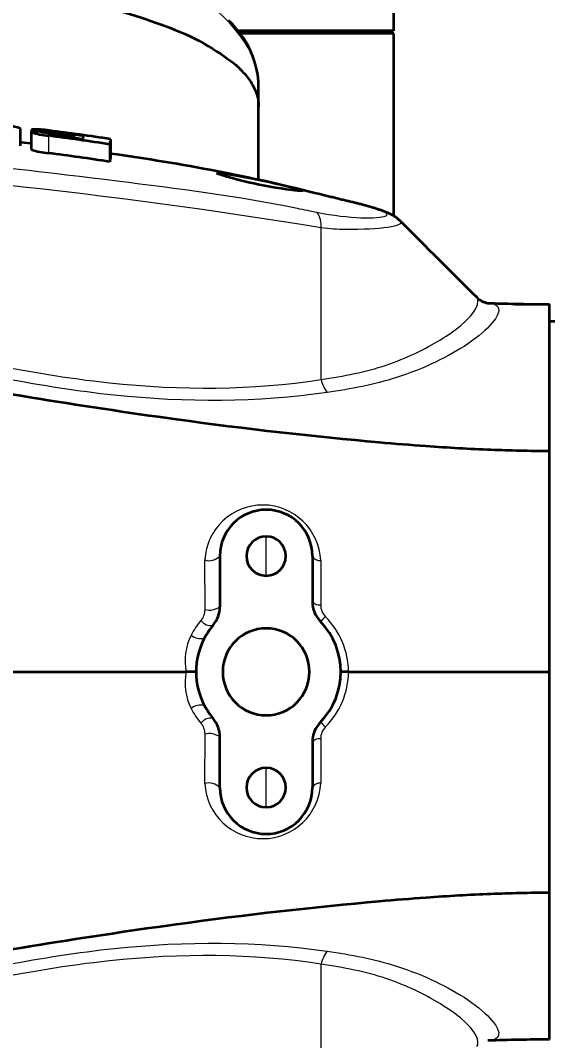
# Model space of a CAD drawing. Header units: millimetres. Extents: x 116 to 5831, y 100 to 4110.
# Drawn here: x 4479.6 to 4571.1, y 2697.7 to 2874 of the extents above; entities that cross this region are included whole.
import ezdxf

# ---------------------------------------------------------------- set-up
doc = ezdxf.new("R2010")
doc.units = ezdxf.units.MM
doc.header["$MEASUREMENT"] = 0
doc.layers.get('0').update_dxf_attribs({"lineweight": 18})
doc.layers.add('图层0000', color=7, linetype='Continuous', lineweight=25)
doc.layers.add('图层1', color=7, linetype='Continuous', lineweight=35)
doc.dimstyles.new('线性样式 (GB)', dxfattribs={"dimtxt": 2, "dimasz": 2, "dimexe": 1, "dimexo": 0.5, "dimgap": 0.5, "dimtad": 1, "dimdsep": 46, "dimcen": -2.1272670180000004, "dimclrd": 7, "dimclre": 7, "dimclrt": 7, "dimadec": 0, "dimazin": 0, "dimtfac": 0.7, "dimtmove": 0, "dimatfit": 1, "dimfxl": 1, "dimfrac": 2, "dimtolj": 1, "dimtzin": 0, "dimlwd": 18, "dimlwe": 18, "dimarcsym": 0})

# ---------------------------------------------------------------- blocks, each defined once
blk = doc.blocks.new('DimBlk384')
at = {"layer": '图层0000', "color": 7, "linetype": 'Continuous', "lineweight": 18}
blk.add_line((5631.997803654216, 3205.780008773143), (5262.483518123627, 3087.4575106832554), dxfattribs=at)
at = {"layer": '图层0000', "color": 7, "linetype": 'Continuous', "lineweight": -3}
blk.add_solid([(5635.266332677156, 3195.57258257656), (5670.092436838799, 3217.9783251541876), (5628.729274631276, 3215.9874349697266)], dxfattribs=at)
at = {"layer": '图层0000', "color": 7, "linetype": 'Continuous', "lineweight": 18, "char_height": 40, "attachment_point": 8, "line_spacing_factor": 1.2}
for s, insert in [('\\T1.375000;\\W1;\\FSimSun|b0|i0;R', (5060.249381065369, 3029.732666257769)), ('\\T1.500000;\\W1;\\FSimSun|b0|i0;1470', (5168.061878681183, 3029.4341590441763))]:
    blk.add_mtext(s, dxfattribs=dict(at, insert=insert))
blk = doc.blocks.new('ViewBlk17')
at = {"layer": '图层0000', "linetype": 'Continuous', "lineweight": -3}
h = blk.add_hatch(dxfattribs=at)
h.set_pattern_fill('ANSI31', color=256, scale=63.49999999999999, style=0, pattern_type=2)
h.set_pattern_definition([(45, (0, 0), (-44.90128060534577, 44.90128060534577), [])])
edge = h.paths.add_edge_path(flags=16)
edge.add_arc((4270.114667305365, 2769.690198150795), 1470.0000000000055, 331.97909730321385, 388.02090269678615)
edge.add_spline(control_points=[(5567.795771086701, 3460.286862556928), (4860.443894958458, 3434.6630732931035), (4133.051421422799, 3900.3422680730328), (3795.884771607079, 2896.7597157298487)], knot_values=[0, 0, 0, 0, 1, 1, 1, 1], degree=3, periodic=0)
edge.add_line((3795.884771607079, 2896.7597157298487), (3896.5911502793833, 2869.7755228919414))
edge.add_arc((4270.114667305364, 2769.6901981507963), 386.69999999999965, 194.99999999999994, 525.0000000000003)
edge.add_line((3896.5911502793833, 2669.6048734096503), (3795.884771607079, 2642.620680571744))
edge.add_spline(control_points=[(3795.884771607079, 2642.620680571744), (4133.051421422799, 1639.03812822856), (4860.443894958458, 2104.7173230084895), (5567.795771086701, 2079.0935337446635)], knot_values=[0, 0, 0, 0, 1, 1, 1, 1], degree=3, periodic=0)
at = {"layer": '图层0000', "color": 251, "linetype": 'Continuous', "lineweight": 18}
for p, q in [((4484.47489230564, 2854.057843716061), (4484.47489230564, 2851.0578437160616)), ((4485.742265323192, 2854.4887989471235), (4485.742265323192, 2854.6683593749876)), ((4495.154889207703, 2853.0736377312505), (4495.154889207703, 2850.0736377312505)), ((4531.6146673469875, 2811.912958859636), (4531.614667346987, 2838.1276520957495)), ((4522.114667345805, 2781.4401981507954), (4522.114667345805, 2784.8401981507955)), ((4522.114667345805, 2778.0401981507953), (4522.114667345805, 2781.4401981507954)), ((4511.549957547701, 2772.194448226351), (4511.508282321852, 2780.758104489746)), ((4531.553081453971, 2780.6523431177743), (4531.543932007434, 2772.996667598854)), ((4511.508282321853, 2742.12229181184), (4511.549957547701, 2750.685948075238)), ((4531.543932007434, 2749.8837287027386), (4531.553081453971, 2742.2280531838223)), ((4522.114667345806, 2741.4401981507954), (4522.114667345806, 2744.8401981507955)), ((4522.114667345806, 2738.0401981507953), (4522.114667345806, 2741.4401981507954)), ((4531.614667346989, 2684.752744205843), (4531.614667346988, 2710.967437441957))]:
    blk.add_line(p, q, dxfattribs=at)
at = {"layer": '图层0000', "color": 7}
blk.add_arc((4270.1146673053645, 2769.6901981507954), 386.69999999999993, 194.99999999999977, 165.00000000000017, dxfattribs=at)
at = {"layer": '图层0000', "color": 251, "linetype": 'Continuous', "lineweight": 18}
for centre, radius, start, end in [((4375.783839807609, 1892.1910583691863), 958.6862292547125, 80.64528075721097, 87.26846541499793), ((4527.818629819507, 2838.550239097456), 3.819486966078134, 353.6478055717758, 36.65368988793386), ((4538.792305508189, 2813.874066601986), 7.440727998674075, 195.2816405637252, 214.22924550039104), ((4521.528129507084, 2780.221474774684), 10.03420694756011, 2.4610345863038914, 176.93435730771733), ((4512.271633605093, 2783.161967872099), 2.5221547023638573, 252.38265759175343, 316.94828088166815), ((4531.400792532995, 2782.0813126238095), 1.4370615034252687, 206.4955794313678, 276.083196152733), ((4508.65477167539, 2772.181767110483), 2.89521364426345, 319.436897996817, 0.2509579019803694), ((4512.300516303122, 2775.1652625779748), 3.0641599757761524, 255.8212605475459, 306.3029687975045), ((4531.331279641972, 2774.5107207321894), 1.5289139671994163, 217.27514647037367, 277.99503000188315), ((4534.442406224606, 2772.9972583527638), 2.8984742773750445, 180.01167776656223, 224.57685461615722), ((4521.488113704642, 2761.221032346549), 13.981766109165235, 139.51298802543616, 151.94020546704772), ((4512.54438702136, 2771.536157250793), 2.0945247243905736, 216.20224798668607, 280.9776402069521), ((4559.39438349534, 2742.602594418191), 39.16891748494577, 133.60997412371472, 135.3800595928262), ((4522.479476463957, 2761.2131105396948), 13.893721211725744, 0.9365195171141752, 44.56694063206504), ((4518.095373321501, 2763.3404603870536), 9.994621499941326, 153.513353333664, 190.9602824844686), ((4510.753142030816, 2769.5636403530602), 2.3850244083683765, 227.75886654600032, 287.41225002534617), ((4518.095246915814, 2759.539918681854), 9.994500676501051, 169.0394827506621, 206.48688143118838), ((4522.479152775309, 2761.6674215073053), 13.894047076454541, 315.4335972582058, 359.06294259260727), ((4510.753142030817, 2753.3167559485314), 2.3850244083665575, 72.58774997464405, 132.2411334540364), ((4521.488113704849, 2761.6593639551843), 13.981766109414366, 208.05979453307242, 220.48701197446343), ((4512.544387021353, 2751.3442390508067), 2.0945247243756593, 79.02235979294294, 143.79775201343335), ((4559.394383494049, 2780.2778018820686), 39.16891748309333, 224.61994040711488, 226.39002587630821), ((4508.655022264419, 2750.698721171848), 2.8949634620118876, 359.7471999521914, 40.56494414895535), ((4534.442398912028, 2749.8831409470804), 2.8984669641872056, 135.42308614501735, 179.98838147225842), ((4512.300516303124, 2747.7151337236164), 3.0641599757756306, 53.69703120249045, 104.17873945249333), ((4531.331279641971, 2748.369675569404), 1.5289139671985725, 82.00496999807838, 142.7248535297148), ((4512.271633605094, 2739.718428429509), 2.522154702339241, 43.051719118064206, 107.61734240844446), ((4521.528128866548, 2742.6590429263824), 10.0342128011229, 183.06633509203155, 357.53827301400713), ((4531.400792532994, 2740.7990836777926), 1.4370615034215573, 83.91680384721363, 153.50442056877833), ((4538.792305508185, 2709.006329699606), 7.440727998668835, 145.7707544995756, 164.71835943625356)]:
    blk.add_arc(centre, radius, start, end, dxfattribs=at)
blk.add_open_spline([(4520.814733692421, 2863.331850401916), (4520.814531650643, 2868.256117067852), (4516.523151951268, 2874.1552410783434), (4508.128171316408, 2880.0540300238595)], degree=3, dxfattribs=at)
for points, knots in [([(4419.936099086636, 2852.273501517738), (4433.772066412515, 2851.872819294272), (4459.535426687691, 2850.6523691510006), (4495.297738849887, 2846.4425450024014), (4518.386655644223, 2843.481995459293), (4529.756827410212, 2841.055333676763), (4530.882845402502, 2840.8303846070608)], [0.001673251622453197, 0.001673251622453197, 0.001673251622453197, 0.001673251622453197, 0.044066661798021, 0.080788879963039, 0.11383887631156, 0.11751109812806, 0.11751109812806, 0.11751109812806, 0.11751109812806]), ([(4530.882845402502, 2840.8303846070608), (4536.576224430739, 2839.6929957512593), (4541.517549633582, 2839.6539845629713), (4543.55502130373, 2840.5180420170527), (4541.063795484224, 2841.636069308879), (4535.3178646324795, 2842.970532333382), (4531.766273765922, 2843.8434946523776)], [0, 0, 0, 0, 0.018375136618152, 0.018375136618152, 0.029682912998553, 0.0433395268528199, 0.0433395268528199, 0.0433395268528199, 0.0433395268528199]), ([(4545.327980811922, 2839.302323834468), (4546.206885494072, 2838.4200546856437), (4540.799085677126, 2837.6419641511648), (4533.102611519078, 2837.920840107733), (4531.614667346987, 2838.1276520957495)], [0.025061292371568688, 0.025061292371568688, 0.025061292371568688, 0.025061292371568688, 0.046853568789814, 0.051700489699105, 0.051700489699105, 0.051700489699105, 0.051700489699105]), ([(4531.6146673469875, 2811.912958859636), (4535.501183957665, 2812.5069351756797), (4543.131160035777, 2813.9962707739815), (4551.212235037969, 2817.9987026211193), (4558.323346381679, 2822.880745301814), (4559.144371457464, 2825.5176072900763), (4558.510949019911, 2826.1429938271785)], [0, 0, 0, 0, 0.012883599523952, 0.025767199047903, 0.032208998809879, 0.05165464215139849, 0.05165464215139849, 0.05165464215139849, 0.05165464215139849]), ([(4560.444712039808, 2825.140058962484), (4562.514397022472, 2825.070292340445), (4563.3181736642555, 2823.337408166335), (4556.44151236041, 2817.2293389800257), (4545.862210645124, 2812.0526123340455), (4536.768594268218, 2810.2843657823514), (4532.640359501018, 2809.6886163902304)], [0.04555262067490129, 0.04555262067490129, 0.04555262067490129, 0.04555262067490129, 0.067396413378508, 0.077505875385284, 0.09435497872991, 0.10783426140561, 0.10783426140561, 0.10783426140561, 0.10783426140561]), ([(4433.088351967993, 2823.684243902587), (4439.176416670336, 2822.24362709692), (4459.657444585381, 2817.7717228659676), (4493.12672402836, 2809.9949802634037), (4519.693703525699, 2810.0910780127065), (4531.6146673469875, 2811.912958859636)], [0, 0, 0, 0, 0.019736782365823, 0.065789274552743, 0.10526283928439, 0.10526283928439, 0.10526283928439, 0.10526283928439]), ([(4532.640359501018, 2809.6886163902304), (4520.611962809906, 2807.95278729594), (4495.974173669143, 2807.887479606271), (4462.409583084278, 2814.954383340262), (4441.936423449738, 2820.2391710671577), (4433.799142672278, 2822.464511377293)], [0, 0, 0, 0, 0.03923869491201, 0.07847738982402, 0.10463651976536, 0.10463651976536, 0.10463651976536, 0.10463651976536]), ([(4433.79914267228, 2700.4158849242954), (4441.936423449796, 2702.6412252344467), (4462.409583084294, 2707.9260129613335), (4495.974173669141, 2714.9929166953193), (4520.611962809903, 2714.9276090056514), (4532.64035950102, 2713.191779911362)], [0, 0, 0, 0, 0.026386558466107, 0.065966396165268, 0.10554623386443, 0.10554623386443, 0.10554623386443, 0.10554623386443]), ([(4531.614667346988, 2710.967437441957), (4519.693703525692, 2712.7893182888865), (4493.126724028374, 2712.8854160381843), (4459.6574445853885, 2705.1086734356168), (4439.176416670363, 2700.6367692046756), (4433.088351967996, 2699.196152399001)], [0, 0, 0, 0, 0.03911947044794, 0.084758852637204, 0.10431858786117, 0.10431858786117, 0.10431858786117, 0.10431858786117]), ([(4532.64035950102, 2713.191779911362), (4536.76859426822, 2712.596030519239), (4545.862210645123, 2710.8277839675425), (4556.441510538534, 2705.6510566515767), (4563.318895701698, 2699.5423527959774), (4562.514161404421, 2697.809645131763), (4560.443264884313, 2697.740288714845)], [0, 0, 0, 0, 0.013597692506901, 0.030594808140527, 0.040793077520702, 0.06283389375045043, 0.06283389375045043, 0.06283389375045043, 0.06283389375045043]), ([(4558.511198223348, 2696.737646761739), (4559.145142230243, 2697.364223928035), (4558.325187668839, 2700.001803929604), (4551.195960061918, 2704.8905636230866), (4543.120212634123, 2708.8863767722196), (4535.497550100252, 2710.374016488324), (4531.614667346988, 2710.967437441957)], [0.0506857067304549, 0.0506857067304549, 0.0506857067304549, 0.0506857067304549, 0.069918120921423, 0.076274313732461, 0.088986699354538, 0.10169908497662, 0.10169908497662, 0.10169908497662, 0.10169908497662])]:
    blk.add_open_spline(points, degree=3, knots=knots, dxfattribs=at)
at = {"layer": '图层1', "color": 7, "linetype": 'Continuous', "lineweight": 35}
for p, q in [((4544.1146703706945, 2880.190198150795), (4544.1146703706945, 2872.190198150795)), ((4544.1146703706945, 2872.190198150795), (4517.154423753294, 2872.1901981507963)), ((4544.114667305373, 2871.6901981507976), (4517.538114485587, 2871.690198150797)), ((4544.114667305376, 2871.6901981507935), (4543.614667305389, 2872.1901981507967)), ((4544.11466730537, 2871.6901981507963), (4544.11466730537, 2840.236584841974)), ((4520.814667346994, 2859.111772344027), (4520.814667346994, 2863.3300888807257)), ((4520.814667346989, 2846.4184152248918), (4520.814667346988, 2859.111323690782)), ((4479.640028751996, 2852.309495700831), (4479.640028751996, 2855.309495700831)), ((4481.586382541612, 2855.125957528098), (4481.586382541611, 2854.746500929937)), ((4481.510235215526, 2854.691427363602), (4481.510235215526, 2851.691427363602)), ((4487.890429381744, 2854.2046432213006), (4485.7080672802385, 2854.493247153052)), ((4485.752795926645, 2854.0867920495966), (4485.752795926645, 2854.313063652439)), ((4489.089154411142, 2853.6327305590426), (4489.089154411142, 2853.8709116500877)), ((4495.239300020509, 2853.4740270177786), (4495.239300020509, 2850.4740270177786)), ((4481.510235215527, 2852.694143676245), (4479.640028751996, 2852.904180303336)), ((4495.0881294119445, 2852.554598015133), (4495.154889207703, 2853.0736377312505)), ((4495.0881294119445, 2852.554598015133), (4495.0881294119445, 2849.554598015133)), ((4495.154889207703, 2850.0736377312505), (4495.0881294119445, 2849.554598015133)), ((4531.766273765922, 2843.8434946523776), (4531.660349843114, 2843.869524918296)), ((4571.114667346197, 2799.5489353089743), (4571.1146673469875, 2824.925192378824)), ((4572.0146673469935, 2821.9401447496093), (4571.114667346988, 2821.9401447496093)), ((4571.1146673469875, 2761.4401981507963), (4571.114667346197, 2799.5489353089743)), ((4514.114667345805, 2781.440198150795), (4514.114667345805, 2772.6958633896124)), ((4530.114667345805, 2781.4401981507954), (4530.114667345805, 2773.5847442530503)), ((4478.392450816688, 2761.4401981507945), (4508.283061546973, 2761.440198150795)), ((4510.014667346987, 2761.4401981507995), (4508.283061546973, 2761.440198150795)), ((4536.371341721224, 2761.4401981507954), (4535.014667346987, 2761.4401981507954)), ((4536.371341721224, 2761.4401981507954), (4571.1146673469875, 2761.4401981507963)), ((4571.114667346198, 2723.3314609926183), (4571.1146673469875, 2761.4401981507963)), ((4514.114667345806, 2741.440198150795), (4514.114667345806, 2750.184532911978)), ((4530.114667345806, 2749.2956520485404), (4530.114667345806, 2741.4401981507954)), ((4571.114667346989, 2697.936505589637), (4571.114667346198, 2723.3314609926183))]:
    blk.add_line(p, q, dxfattribs=at)
for centre, radius, start, end in [((4504.4304286974975, 2861.929675006881), 16.44421739598134, 4.89146740132742, 47.054664005347114), ((4474.772666928826, 2838.777405822203), 17.233722954506362, 73.59456796717258, 87.25730180973132), ((4485.463548879736, 2867.199527477902), 12.680832391697066, 252.19669991069483, 265.86832931675707), ((4482.202406254901, 2841.772270967813), 13.379374723340714, 79.56332303108377, 92.62974517479863), ((4422.546156075125, 2363.0906832059554), 495.74198638478236, 81.568028022725, 82.80617874005691), ((4485.055883702652, 2864.029297744529), 9.988365554245885, 249.20791339504484, 266.66540490324405), ((4482.5238446158255, 2844.6952381131127), 10.062495771024128, 78.38418853094088, 95.76897726261967), ((4486.10010628551, 2859.9953877554544), 5.516089719199929, 251.79924409897254, 265.9244437845974), ((4484.6789366500325, 2849.083252342625), 5.68542772622354, 79.22066422053372, 93.03273068684099), ((4485.985610364161, 2858.5989745932247), 4.515543499783795, 249.26896735936026, 266.61001654096617), ((4484.847255986321, 2849.973747307013), 4.432794708669031, 78.21253176749285, 95.94462931397277), ((4414.125540649383, 2319.1588424004094), 539.5053038543155, 81.36912124799144, 82.50752183319827), ((4417.055833031951, 2336.826310404571), 521.8023364630625, 81.91855018552157, 82.43865142965151), ((4421.770886145605, 2360.212535980531), 498.57687335312005, 82.07547724696217, 82.6281735492817), ((4419.746580408376, 2343.4394520031624), 515.1200516060505, 82.26367719249986, 82.63801897436659), ((4469.215404174198, 2784.8064161203465), 71.86703341072364, 73.94648882782408, 74.93852723128796), ((4500.4271566658845, 2852.0620838650493), 10.111248004861622, 168.7870787823759, 172.129031462863), ((4501.545336717778, 2851.935484187156), 6.491010157823879, 166.28887899773855, 169.9013776620571), ((4485.056351320395, 2861.0314904776324), 9.990581780377815, 249.20985881331023, 266.6634591296579), ((4414.125540649517, 2316.1588424015467), 539.5053038531714, 81.36912124798737, 82.50752183319662), ((4501.5453367180935, 2848.935484187089), 6.491010158145448, 166.28887899782367, 169.9013776619646), ((4449.357876093001, 2517.2971445142475), 336.783564466961, 75.85495499150731, 82.17000892611752), ((4503.973778885922, 2762.838471091217), 85.2726620423688, 73.27411852392252, 83.5759050769572), ((4535.4827000913165, 2916.678885482447), 72.5109950271567, 252.36444104837716, 264.4855825525024), ((6347.937272681542, 4631.968119075316), 2542.253127860652, 224.84147047059807, 225.26131522481532), ((4560.956099115901, 2828.4910101068413), 3.389935825065044, 223.83878580464818, 261.2914715686141), ((4572.052169570681, 3172.7272001633), 347.7808990499825, 268.08656626216543, 268.85696777705317), ((4572.97309745797, 3172.5442881003937), 347.6222681750536, 268.70464789270653, 269.69368846920213), ((4572.764667682776, 3366.1063134797882), 541.1836364277884, 269.1900580479201, 269.8253121573934), ((4522.114667345806, 2781.440198150795), 8.000000000000611, 0, 180), ((4522.114667345806, 2781.440198150795), 3.40000000000055, 90.00000000001533, 269.9999999999847), ((4522.114667345805, 2781.4401981507963), 3.3999999999990704, 270, 90), ((4509.114667345805, 2772.695863389611), 4.999999999999794, 319.97057996077194, 0), ((4535.114667345805, 2773.5847442530508), 5.00000000000013, 179.99999999999477, 223.94551956788257), ((4522.514667346981, 2761.4401981507986), 12.499999999992031, 139.97057996075395, 152.10733560923313), ((4522.114667345808, 2761.4401981507945), 7.500000000001559, 90.00000000002085, 269.99999999997914), ((4522.114667345805, 2761.4401981507954), 7.500000000000134, 270, 90), ((4522.514667346986, 2761.4401981507945), 12.500000000000817, 316.05448043212266, 43.94551956788617), ((4522.514667346985, 2761.4401981507967), 12.499999999997351, 152.10733560923552, 179.99999999998752), ((4522.514667346985, 2761.440198150795), 12.49999999999716, 179.99999999997917, 207.8926643907701), ((4522.514667346976, 2761.440198150785), 12.499999999984801, 207.89266439075092, 220.02942003923397), ((4509.114667345805, 2750.1845329119783), 4.999999999999442, 0, 40.02942003923478), ((4535.114667345804, 2749.2956520485423), 4.999999999997215, 136.05448043212547, 179.99999999997917), ((4522.114667345806, 2741.4401981507945), 3.4000000000007757, 90, 270), ((4522.114667345806, 2741.4401981507963), 3.399999999999468, 270, 90), ((4522.114667345805, 2741.440198150794), 7.999999999999469, 179.9999999999935, 269.99999999997397), ((4522.114667345805, 2741.4401981507954), 8.000000000000865, 269.99999999997397, 0), ((4572.448235408725, 2335.08241744049), 362.8565167472612, 90.21109348218243, 91.89572653881335)]:
    blk.add_arc(centre, radius, start, end, dxfattribs=at)
blk.add_rational_spline([(4359.414667346993, 2859.111323690781), (4359.414667346992, 2882.2516763215162), (4440.114667346992, 2882.251676321518), (4520.814667346993, 2882.251676321519), (4520.814667346994, 2859.111321411311), (4520.814667346992, 2859.1113191318386)], [1, 0.70710678118655, 1, 0.70710678118655, 0.9999999591973139, 0.9999999183946391], degree=2, knots=[0, 0, 0, 0.25, 0.25, 0.5, 0.5000000348272711, 0.5000000348272711, 0.5000000348272711], dxfattribs=at)
for points in [[(4481.588539151653, 2855.137555669873), (4481.587893059463, 2855.134411014579), (4481.587246967272, 2855.1312663592853), (4481.586600875082, 2855.1281217039923)], [(4481.512386637375, 2854.706770158695), (4481.511740545184, 2854.7025882724374), (4481.511094452992, 2854.6984063861805), (4481.510448360801, 2854.6942244999223)]]:
    blk.add_open_spline(points, degree=3, dxfattribs=at)
for points, degree, knots in [([(4545.327950303179, 2839.3023423845266), (4544.55980348421, 2840.03003920762), (4543.206716606745, 2840.7248841689125), (4540.326223207565, 2841.7608110824285), (4534.746111783271, 2843.1114617215817), (4531.766302283752, 2843.8434835570297)], 2, [0, 0, 0, 0.10973405104477676, 0.2249164164772468, 0.6519470504829028, 1, 1, 1]), ([(4571.114667346197, 2799.5489353089743), (4567.657937879428, 2799.5658119880627), (4560.370161240533, 2799.7266359014525), (4551.203739219054, 2800.2769734211797), (4533.598744162682, 2801.6676288932695), (4501.872452594992, 2805.3047278202807), (4466.686745330231, 2811.1868623630885), (4444.877038930891, 2815.3343183692114), (4439.243103241555, 2816.415687701214)], 3, [0, 0, 0, 0, 0.081926645500865, 0.17567664550086, 0.23817664550086, 0.48817664550086, 0.83973914550086, 0.96321408439034, 0.96321408439034, 0.96321408439034, 0.96321408439034]), ([(4439.215564740408, 2706.4594227369303), (4444.858386659775, 2707.5425648537266), (4466.676981884161, 2711.691901744412), (4501.872452594992, 2717.5756684813114), (4533.598744162683, 2721.21276740832), (4551.203739219056, 2722.6034228804133), (4560.370161240536, 2723.153760400139), (4567.657937879429, 2723.3145843135303), (4571.114667346198, 2723.3314609926183)], 3, [0.010101467592539715, 0.010101467592539715, 0.010101467592539715, 0.010101467592539715, 0.13377759226116, 0.48534009226116, 0.73534009226116, 0.79784009226116, 0.89159009226116, 0.97351673776202, 0.97351673776202, 0.97351673776202, 0.97351673776202])]:
    blk.add_open_spline(points, degree=degree, knots=knots, dxfattribs=at)

msp = doc.modelspace()

# ---------------------------------------------------------------- block references
msp.add_blockref('ViewBlk17', (0, 0))

# ---------------------------------------------------------------- dimensions: what is measured, and where the dimension line sits
at = {"layer": '图层0000', "color": 7, "linetype": 'Continuous', "lineweight": -3}
dim = msp.add_radius_dim(center=(4270.114667305366, 2769.6901981507954), mpoint=(5670.092436838799, 3217.9783251541876), text='\\T1.25;\\W1;\\FSimSun;<>', dimstyle='线性样式 (GB)', override={"dimscale": 1, "dimtxt": 40, "dimasz": 40, "dimexe": 20, "dimexo": 10, "dimgap": 20, "dimtad": 1, "dimtih": 1, "dimtoh": 1, "dimdec": 2, "dimlfac": 1, "dimrnd": 0, "dimzin": 8, "dimdsep": 46, "dimlunit": 2, "dimpost": 'R<>', "dimtxsty": 'Standard', "dimsah": 0, "dimtsz": 0, "dimcen": 0, "dimdle": 0, "dimse1": 0, "dimse2": 0, "dimsd1": 0, "dimsd2": 0, "dimclrd": 7, "dimclre": 7, "dimclrt": 7, "dimaunit": 0, "dimadec": 0, "dimazin": 2, "dimtol": 0, "dimlim": 0, "dimtp": 0, "dimtm": 0, "dimtfac": 0.699999988079071, "dimtdec": 2, "dimtix": 0, "dimtofl": 0, "dimtmove": 2, "dimatfit": 1, "dimtfillclr": 0, "dimfrac": 2, "dimtzin": 0, "dimlwd": 18, "dimlwe": 18}, dxfattribs=at)
dim.commit()
dim.dimension.update_dxf_attribs({"geometry": 'DimBlk384', "text_midpoint": (5144.6710205078125, 3049.732666015625), "dimtype": 164})

doc.saveas('drawing.dxf')
